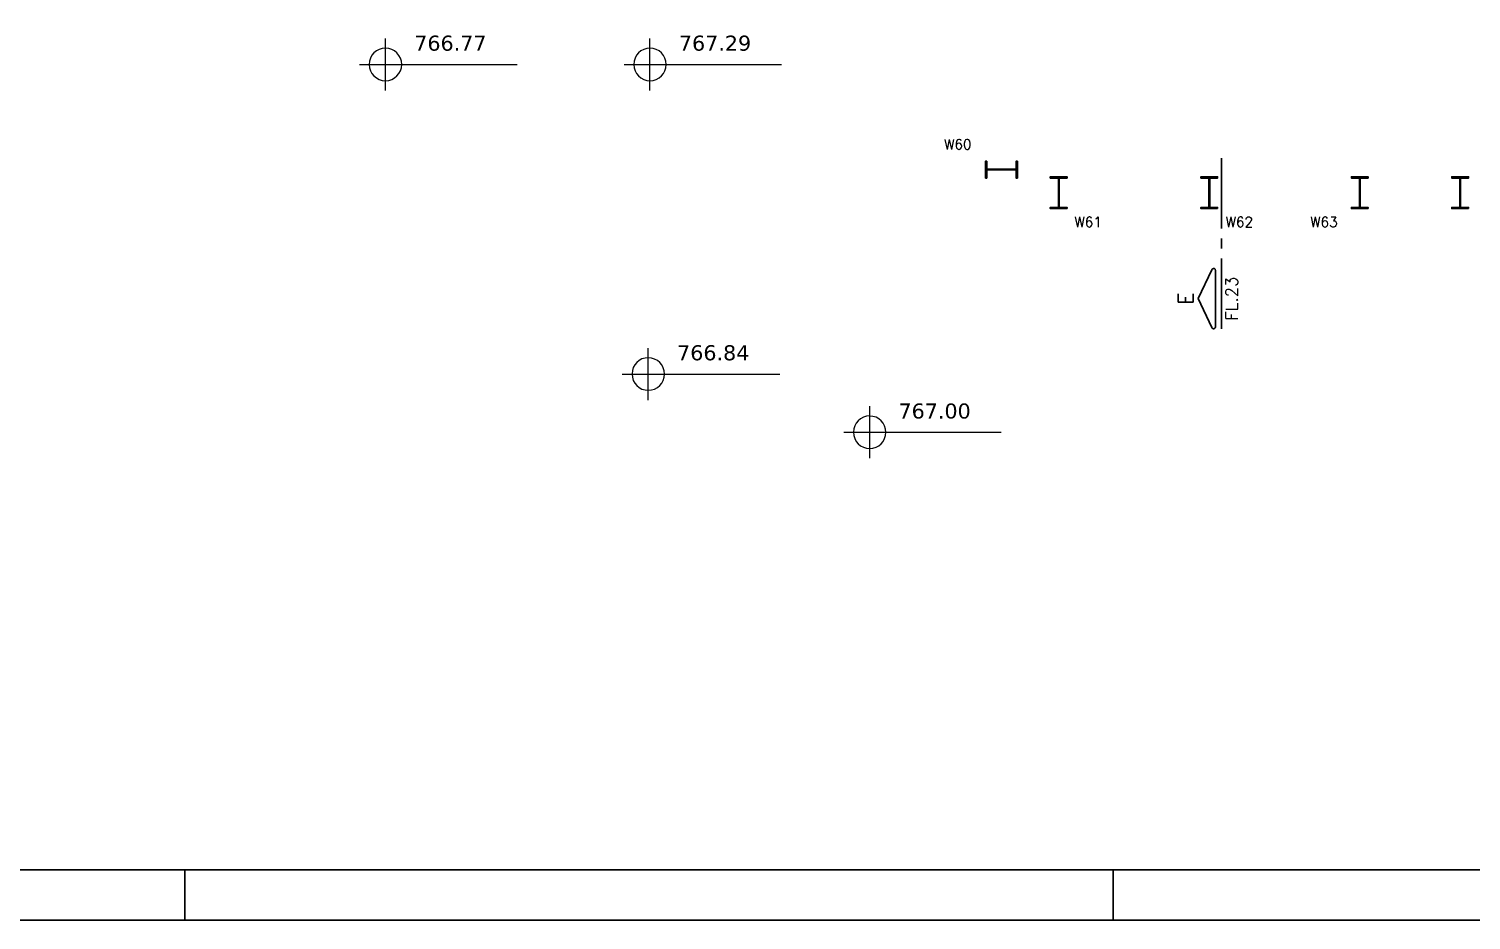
# Model space of a CAD drawing. Extents: x -4172 to 5482, y -2094 to 2406.
# Drawn here: x -223 to 1214, y -2094 to -1207 of the extents above; entities that cross this region are included whole.
import ezdxf
from ezdxf.enums import TextEntityAlignment as Align

# ---------------------------------------------------------------- set-up
doc = ezdxf.new("R2010")
doc.units = 0
doc.header["$LTSCALE"] = 50
doc.header["$MEASUREMENT"] = 0
doc.layers.add('A-ANNO-NOTE', color=253, linetype='CONTINUOUS', lineweight=9)
for name, color, linetype in [('F-CORTE-INDICAÇÃO', 4, 'CONTINUOUS'), ('F-MARGEM', 1, 'CONTINUOUS'), ('F-PERFIL - W310x52', 4, 'CONTINUOUS'), ('F-PILARES-NOME', 170, 'CONTINUOUS')]:
    doc.layers.add(name, color=color, linetype=linetype)
doc.styles.add('ROMANS', font='romans.shx')
doc.styles.get("Standard").update_dxf_attribs({"font": 'ROMANS.SHX'})
doc.styles.add('Verdana_3', font='verdana.ttf', dxfattribs={"height": 20})

# ---------------------------------------------------------------- blocks, each defined once
blk = doc.blocks.new('*U22')
at = {"layer": 'F-CORTE-INDICAÇÃO'}
for p, q in [((-100, 0), (-170, 0)), ((-80, 0), (-90, 0)), ((-70, 0), (0, 0))]:
    blk.add_line(p, q, dxfattribs=at)
blk.add_lwpolyline([(-112, 6, 0.802585), (-111.2, 9.8), (-140, 23.3), (-168.8, 9.8, 0.802585), (-168, 6)], format="xyb", close=True, dxfattribs=at)
at = {"layer": 'F-CORTE-INDICAÇÃO', "style": 'ROMANS'}
blk.add_attdef('CORTE', text='', height=15, dxfattribs=at).set_placement((-140, 35.8), align=Align.MIDDLE_CENTER)
at = {"layer": 'F-CORTE-INDICAÇÃO', "color": 2, "style": 'ROMANS'}
blk.add_attdef('FOLHA', text='', height=12, dxfattribs=at).set_placement((-140, -10), align=Align.MIDDLE_CENTER)
blk = doc.blocks.new('A0-4L_900')
at = {"layer": 'F-MARGEM', "color": 2}
for p, q in [((81.9, 1), (81.9, 0)), ((100.4, 1), (100.4, 0))]:
    blk.add_line(p, q, dxfattribs=at)
blk.add_lwpolyline([(0, 0), (0, 90), (192.9, 90), (192.9, 0)], close=True, dxfattribs=at)
at = {"layer": 'F-MARGEM', "color": 7}
blk.add_lwpolyline([(2.5, 89), (191.9, 89), (191.9, 1), (2.5, 1)], close=True, dxfattribs=at)
blk = doc.blocks.new('LGN-COTA - LGN-COTA-475391-Térreo')
at = {"layer": 'A-ANNO-NOTE'}
for p, q in [((-0.009, -0.238), (-0.009, 0.28)), ((-0.268, 0.021), (1.302, 0.021))]:
    blk.add_line(p, q, dxfattribs=at)
for centre, start, end in [((-0.009, 0.022), 90, 180), ((-0.009, 0.021), 360, 90), ((-0.009, 0.021), 180, 270), ((-0.009, 0.021), 270, 0)]:
    blk.add_arc(centre, 0.162, start, end, dxfattribs=at)
blk = doc.blocks.new('zw$7512')
at = {"layer": 'A-ANNO-NOTE', "xscale": 100, "yscale": 100, "zscale": 100}
for p in [(332.5, -1458.5), (596.1, -1458.5), (594.4, -1766.8), (815, -1824.8)]:
    blk.add_blockref('LGN-COTA - LGN-COTA-475391-Térreo', p, dxfattribs=at)
at = {"layer": 'A-ANNO-NOTE', "style": 'Verdana_3'}
for s, p in [('766.77', (360.3, -1442.7)), ('767.29', (624, -1442.7)), ('766.84', (622.2, -1751)), ('767.00', (842.8, -1809))]:
    blk.add_text(s, height=15, dxfattribs=at).set_placement(p)
blk = doc.blocks.new('A$C44D756D9')
at = {"layer": 'F-PERFIL - W310x52'}
for p, q in [((4055, -2845), (4055, -2828.3)), ((4055, -2828.3), (4056.3, -2828.3)), ((4056.3, -2828.3), (4056.3, -2836.3)), ((4085.5, -2836.3), (4085.5, -2828.3)), ((4085.5, -2828.3), (4086.8, -2828.3)), ((4086.8, -2828.3), (4086.8, -2845)), ((4056.3, -2845), (4055, -2845)), ((4056.3, -2836.3), (4085.5, -2836.3)), ((4085.5, -2837), (4056.3, -2837)), ((4056.3, -2837), (4056.3, -2845)), ((4085.5, -2845), (4085.5, -2837)), ((4086.8, -2845), (4085.5, -2845)), ((4119.6, -2845), (4119.6, -2843.7)), ((4119.6, -2843.7), (4136.3, -2843.7)), ((4127.6, -2845), (4119.6, -2845)), ((4127.6, -2874.2), (4127.6, -2845)), ((4136.3, -2845), (4128.4, -2845)), ((4128.4, -2845), (4128.4, -2874.2)), ((4136.3, -2843.7), (4136.3, -2845)), ((4269.6, -2845), (4269.6, -2843.7)), ((4269.6, -2843.7), (4286.3, -2843.7)), ((4277.6, -2845), (4269.6, -2845)), ((4277.6, -2874.2), (4277.6, -2845)), ((4286.3, -2845), (4278.4, -2845)), ((4278.4, -2845), (4278.4, -2874.2)), ((4286.3, -2843.7), (4286.3, -2845)), ((4419.6, -2845), (4419.6, -2843.7)), ((4419.6, -2843.7), (4436.3, -2843.7)), ((4427.6, -2845), (4419.6, -2845)), ((4427.6, -2874.2), (4427.6, -2845)), ((4436.3, -2845), (4428.4, -2845)), ((4428.4, -2845), (4428.4, -2874.2)), ((4436.3, -2843.7), (4436.3, -2845)), ((4519.6, -2845), (4519.6, -2843.7)), ((4519.6, -2843.7), (4536.3, -2843.7)), ((4527.6, -2845), (4519.6, -2845)), ((4527.6, -2874.2), (4527.6, -2845)), ((4536.3, -2845), (4528.4, -2845)), ((4528.4, -2845), (4528.4, -2874.2)), ((4536.3, -2843.7), (4536.3, -2845)), ((4119.6, -2875.5), (4119.6, -2874.2)), ((4119.6, -2874.2), (4127.6, -2874.2)), ((4128.4, -2874.2), (4136.3, -2874.2)), ((4136.3, -2874.2), (4136.3, -2875.5)), ((4269.6, -2875.5), (4269.6, -2874.2)), ((4269.6, -2874.2), (4277.6, -2874.2)), ((4278.4, -2874.2), (4286.3, -2874.2)), ((4286.3, -2874.2), (4286.3, -2875.5)), ((4419.6, -2875.5), (4419.6, -2874.2)), ((4419.6, -2874.2), (4427.6, -2874.2)), ((4428.4, -2874.2), (4436.3, -2874.2)), ((4436.3, -2874.2), (4436.3, -2875.5)), ((4519.6, -2875.5), (4519.6, -2874.2)), ((4519.6, -2874.2), (4527.6, -2874.2)), ((4528.4, -2874.2), (4536.3, -2874.2)), ((4536.3, -2874.2), (4536.3, -2875.5)), ((4136.3, -2875.5), (4119.6, -2875.5)), ((4286.3, -2875.5), (4269.6, -2875.5)), ((4436.3, -2875.5), (4419.6, -2875.5)), ((4536.3, -2875.5), (4519.6, -2875.5))]:
    blk.add_line(p, q, dxfattribs=at)
for points in [[(4055, -2845), (4055, -2828.3), (4056.3, -2828.3), (4056.3, -2836.3), (4085.5, -2836.3), (4085.5, -2828.3), (4086.8, -2828.3), (4086.8, -2845), (4085.5, -2845), (4085.5, -2837), (4056.3, -2837), (4056.3, -2845)], [(4136.3, -2875.5), (4119.6, -2875.5), (4119.6, -2874.2), (4127.6, -2874.2), (4127.6, -2845), (4119.6, -2845), (4119.6, -2843.7), (4136.3, -2843.7), (4136.3, -2845), (4128.4, -2845), (4128.4, -2874.2), (4136.3, -2874.2)], [(4286.3, -2875.5), (4269.6, -2875.5), (4269.6, -2874.2), (4277.6, -2874.2), (4277.6, -2845), (4269.6, -2845), (4269.6, -2843.7), (4286.3, -2843.7), (4286.3, -2845), (4278.4, -2845), (4278.4, -2874.2), (4286.3, -2874.2)], [(4436.3, -2875.5), (4419.6, -2875.5), (4419.6, -2874.2), (4427.6, -2874.2), (4427.6, -2845), (4419.6, -2845), (4419.6, -2843.7), (4436.3, -2843.7), (4436.3, -2845), (4428.4, -2845), (4428.4, -2874.2), (4436.3, -2874.2)], [(4536.3, -2875.5), (4519.6, -2875.5), (4519.6, -2874.2), (4527.6, -2874.2), (4527.6, -2845), (4519.6, -2845), (4519.6, -2843.7), (4536.3, -2843.7), (4536.3, -2845), (4528.4, -2845), (4528.4, -2874.2), (4536.3, -2874.2)]]:
    blk.add_lwpolyline(points, close=True, dxfattribs=at)
at = {"layer": 'F-PILARES-NOME'}
for s, p in [('W60', (4013.7, -2816.5)), ('W61', (4143.6, -2893.8)), ('W62', (4294.2, -2893.8)), ('W63', (4378.5, -2893.8))]:
    blk.add_text(s, height=10, dxfattribs=at).set_placement(p)

msp = doc.modelspace()

# ---------------------------------------------------------------- block references
at = {"layer": 'A-ANNO-NOTE', "linetype": 'Continuous'}
msp.add_blockref('zw$7512', (-199.5, 214), dxfattribs=at)
at = {"layer": 'F-CORTE-INDICAÇÃO', "linetype": 'Continuous', "rotation": 90}
msp.add_blockref('*U22', (965.318, -1335.604), dxfattribs=at).add_auto_attribs({'FOLHA': 'FL.23', 'CORTE': 'E'})
at = {"layer": 'F-MARGEM', "linetype": 'Continuous', "xscale": 50, "yscale": 50, "zscale": 50}
msp.add_blockref('A0-4L_900', (-4162.872, -2094.493), dxfattribs=at)
at = {"layer": 'F-PERFIL - W310x52'}
msp.add_blockref('A$C44D756D9', (-3325, 1489.5), dxfattribs=at)

doc.saveas('drawing.dxf')
